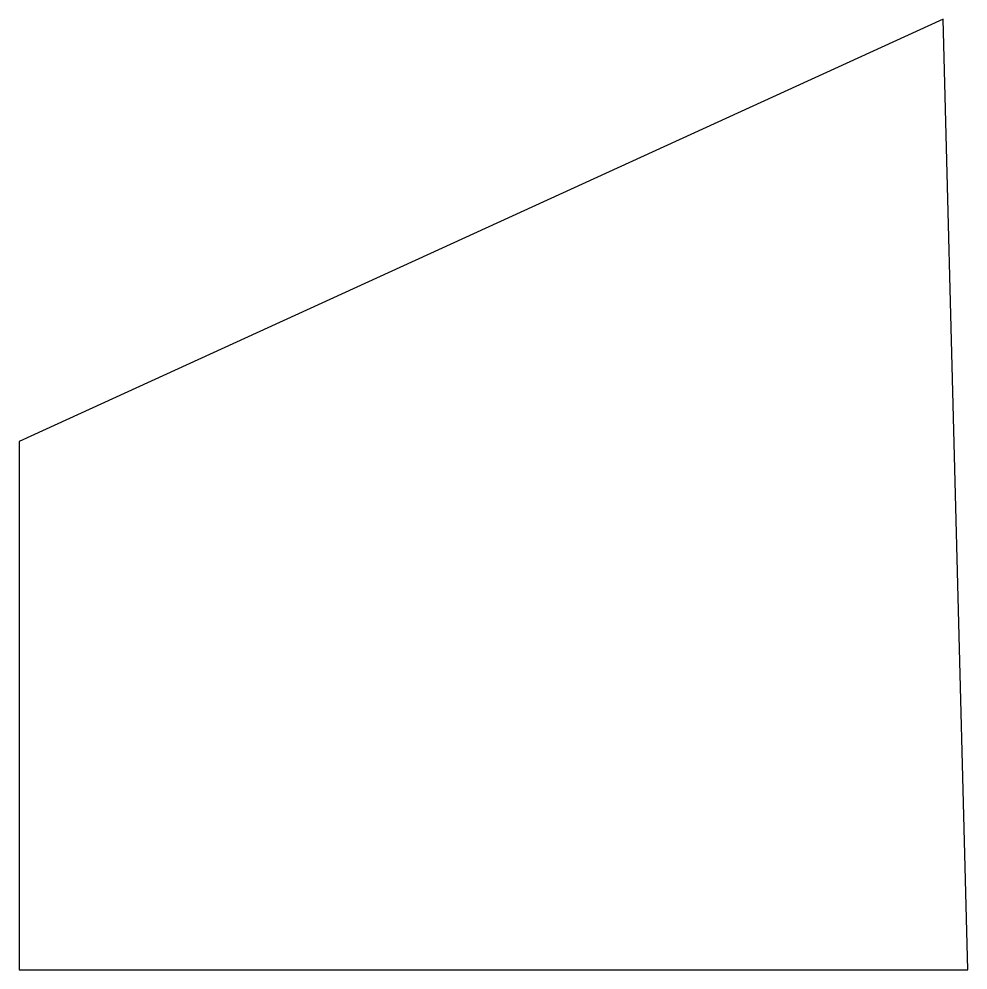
# Model space of a CAD drawing. Header units: metres. Extents: x 29 to 37.97, y 1 to 10.
import ezdxf

# ---------------------------------------------------------------- set-up
doc = ezdxf.new("R2010")
doc.units = ezdxf.units.M

msp = doc.modelspace()

# ---------------------------------------------------------------- linework, layer by layer
at = {"layer": 'PARAMETRIX'}
for p, q in [((37.7375, 9.9966), (29, 6)), ((37.9731, 1), (37.7375, 9.9966)), ((29, 6), (29, 1)), ((29, 1), (37.9731, 1))]:
    msp.add_line(p, q, dxfattribs=at)

doc.saveas('drawing.dxf')
